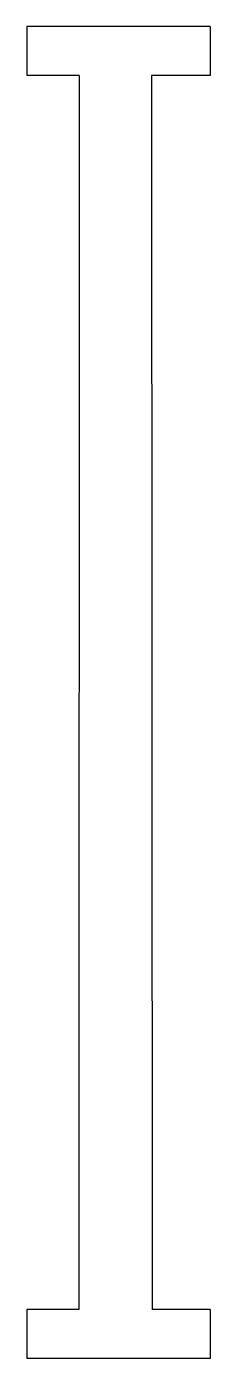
# Model space of a CAD drawing. Header units: inches. Extents: x 346.3 to 353.8, y -494.1 to -439.6.
import ezdxf

# ---------------------------------------------------------------- set-up
doc = ezdxf.new("R2010")
doc.units = ezdxf.units.IN
doc.header["$MEASUREMENT"] = 0
doc.layers.add('A101-Floorplan-1st-floor', color=7, linetype='Continuous', lineweight=9)

msp = doc.modelspace()

# ---------------------------------------------------------------- linework, layer by layer
at = {"layer": 'A101-Floorplan-1st-floor', "lineweight": -3}
for p, q in [((353.817, -439.636), (346.319, -439.636)), ((346.319, -439.636), (346.319, -441.636)), ((353.817, -439.636), (353.817, -441.636)), ((348.466, -441.636), (346.319, -441.636)), ((348.466, -441.636), (348.444, -492.136)), ((351.417, -441.636), (351.443, -492.136)), ((353.817, -441.636), (351.417, -441.636)), ((348.444, -492.136), (346.319, -492.136)), ((346.319, -492.136), (346.319, -494.136)), ((353.817, -492.136), (351.443, -492.136)), ((353.817, -492.136), (353.817, -494.136)), ((353.817, -494.136), (346.319, -494.136))]:
    msp.add_line(p, q, dxfattribs=at)

doc.saveas('drawing.dxf')
